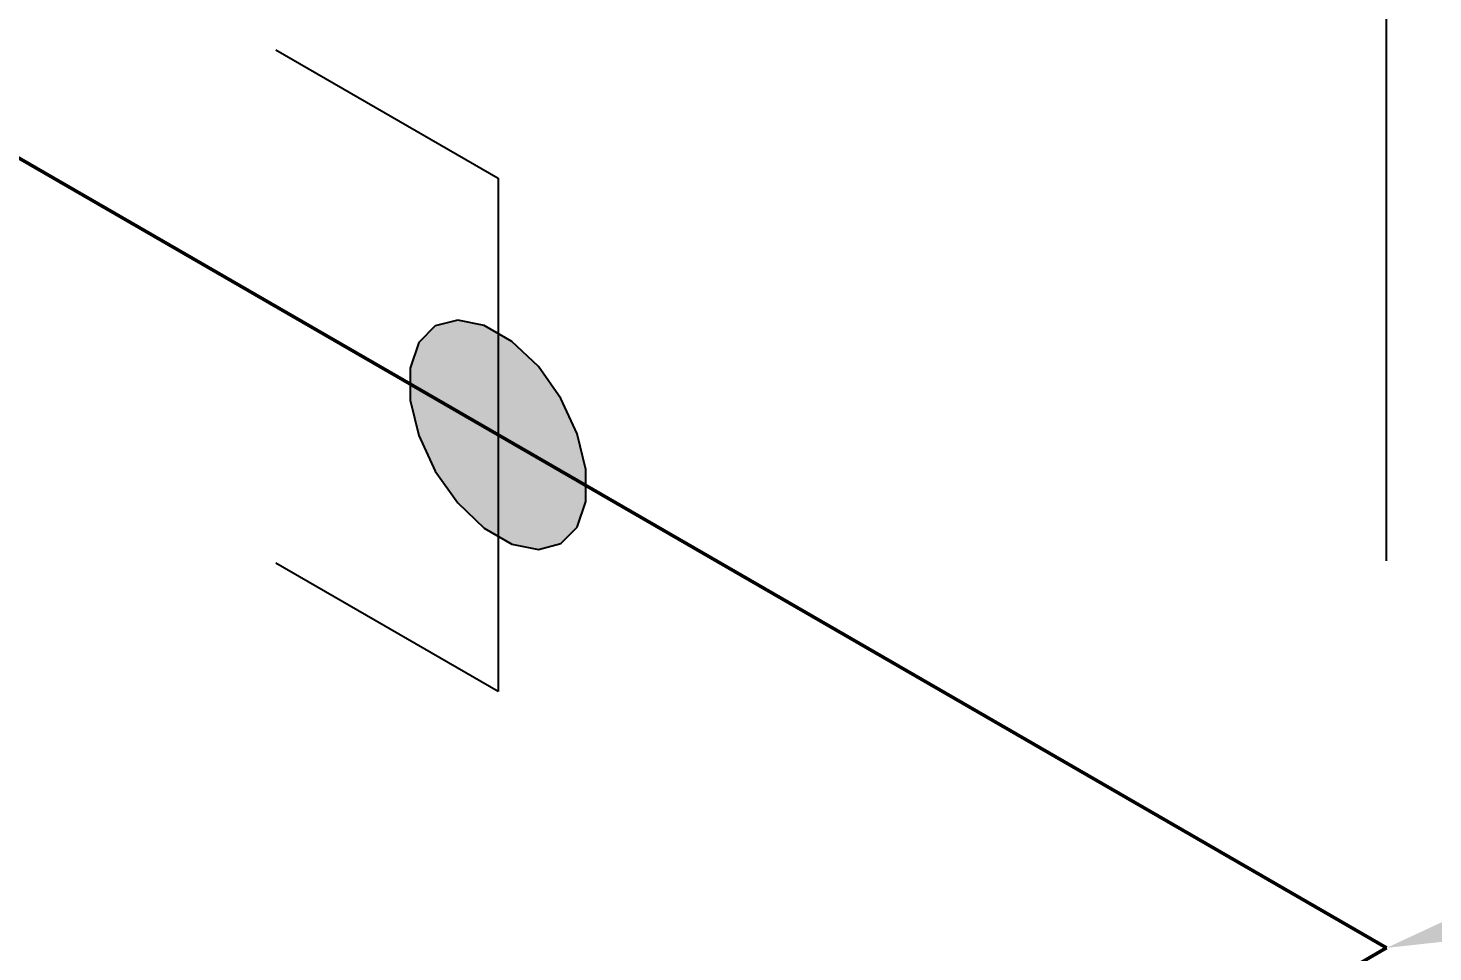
# Model space of a CAD drawing. Header units: millimetres. Extents: x 0 to 594, y 0 to 420.
# Drawn here: x 247.27 to 255.66, y 322.74 to 328.25 of the extents above; entities that cross this region are included whole.
import ezdxf
from ezdxf import colors
from ezdxf.entities.mleader import LeaderData, LeaderLine
from ezdxf.math import Vec2, Vec3

# ---------------------------------------------------------------- set-up
doc = ezdxf.new("R2010")
doc.units = ezdxf.units.MM
doc.header["$LTSCALE"] = 0.25
for name, color, linetype in [('용접', 1, 'Continuous'), ('주석', 7, 'Continuous'), ('치수', 1, 'Continuous')]:
    doc.layers.add(name, color=color, linetype=linetype)
doc.layers.add('파이프 작은 보어', color=30, linetype='Continuous', lineweight=50)
doc.styles.add('AdskIsoMetric', font='arial.ttf', dxfattribs={"width": 0.8, "height": 2.5})
doc.styles.add('AdskIsoMetric-30', font='arial.ttf', dxfattribs={"width": 0.8, "height": 2.5})
doc.styles.add('AdskIsoMetric30', font='arial.ttf', dxfattribs={"width": 0.8, "oblique": 30, "height": 2.5})
doc.styles.get("Standard").update_dxf_attribs({"font": 'arial.ttf'})
doc.dimstyles.new('AdskIsoMetric', dxfattribs={"dimtxt": 2.5, "dimasz": 2.5, "dimexe": 1, "dimexo": 2, "dimgap": 0.8, "dimtad": 1, "dimdec": 0, "dimrnd": 1, "dimzin": 0, "dimdsep": 46, "dimtxsty": 'AdskIsoMetric', "dimcen": 0, "dimclrt": 7, "dimadec": 0, "dimazin": 0, "dimtfac": 1, "dimtdec": 0, "dimtmove": 1, "dimatfit": 3, "dimfxl": 0, "dimfrac": 2, "dimtolj": 1, "dimtzin": 0, "dimarcsym": 0})

# ---------------------------------------------------------------- blocks, each defined once
blk = doc.blocks.new('*D75')
at = {"layer": 'Defpoints', "color": 0}
for p in [(255.3813, 322.7616), (227.318, 321.5593), (227.318, 306.5593)]:
    blk.add_point(p, dxfattribs=at)
at = {"layer": '치수', "color": 0, "lineweight": -2}
for p, q in [((255.3813, 325.071), (255.3813, 338.9163)), ((253.2162, 336.5116), (229.4831, 322.8093)), ((227.318, 308.8687), (227.318, 322.714))]:
    blk.add_line(p, q, dxfattribs=at)
at = {"layer": '치수', "color": 0}
for points in [[(253.0079, 336.8725), (253.4245, 336.1508), (255.3813, 337.7616)], [(229.2748, 323.1702), (229.6914, 322.4485), (227.318, 321.5593)]]:
    blk.add_solid(points, dxfattribs=at)
at = {"layer": '치수', "color": 7, "insert": (243.5494, 333.5484), "char_height": 2.5, "attachment_point": 5, "rotation": 30, "style": 'AdskIsoMetric30'}
blk.add_mtext('\\A1;784', dxfattribs=at)
blk = doc.blocks.new('*D76')
at = {"layer": 'Defpoints', "color": 0}
for p in [(255.3813, 337.7616), (233.5171, 335.3849), (255.3813, 322.7616)]:
    blk.add_point(p, dxfattribs=at)
at = {"layer": '치수', "color": 0, "lineweight": -2}
for p, q in [((235.6822, 349.1349), (253.2162, 339.0116)), ((255.3813, 325.071), (255.3813, 338.9163))]:
    blk.add_line(p, q, dxfattribs=at)
at = {"layer": '치수', "color": 0}
for points in [[(235.8905, 349.4958), (235.4738, 348.7741), (233.5171, 350.3849)], [(253.4245, 339.3725), (253.0079, 338.6508), (255.3813, 337.7616)]]:
    blk.add_solid(points, dxfattribs=at)
at = {"layer": '치수', "color": 7, "insert": (244.6692, 346.5573), "char_height": 2.5, "attachment_point": 5, "rotation": 330, "style": 'AdskIsoMetric-30'}
blk.add_mtext('\\A1;574', dxfattribs=at)
blk = doc.blocks.new('엘보우-18-Iso2DSkew90')
at = {"color": 0, "linetype": 'ByBlock', "lineweight": -2, "extrusion": (-3.57865e-09, -0.816497, -0.57735)}
for p, q in [((-5.3033, 3.0619), (-0.0001, 0)), ((-0.0001, 0), (-5.3033, -3.0619)), ((-0.0001, 0), (-0.0001, 0))]:
    blk.add_line(p, q, dxfattribs=at)
blk = doc.blocks.new('SocketWeld-2-IsoRight')
blk.add_hatch(color=256).paths.add_polyline_path([(0.00553, -0.04352), (0.00575, -0.04356), (0.00596, -0.0436), (0.00617, -0.04365), (0.00639, -0.04369), (0.0066, -0.04373), (0.00682, -0.04378), (0.00703, -0.04382), (0.00725, -0.04386), (0.00746, -0.04391), (0.00768, -0.04395), (0.00789, -0.04399), (0.00811, -0.04404), (0.00832, -0.04408), (0.00854, -0.04412), (0.00875, -0.04417), (0.00897, -0.04421), (0.00918, -0.04425), (0.0094, -0.0443), (0.00961, -0.04434), (0.00982, -0.04438), (0.01004, -0.04443), (0.01025, -0.04447), (0.01047, -0.04451), (0.01068, -0.04456), (0.0109, -0.0446), (0.01111, -0.04464), (0.01133, -0.04469), (0.01154, -0.04473), (0.01176, -0.04477), (0.01197, -0.04482), (0.01219, -0.04486), (0.0124, -0.0449), (0.01262, -0.04495), (0.01283, -0.04499), (0.01305, -0.04503), (0.01326, -0.04508), (0.01347, -0.04512), (0.01369, -0.04516), (0.0139, -0.04521), (0.01412, -0.04525), (0.01433, -0.04529), (0.01455, -0.04534), (0.01476, -0.04538), (0.01498, -0.04543), (0.01519, -0.04547), (0.01541, -0.04551), (0.01562, -0.04556), (0.01584, -0.0456), (0.01605, -0.04564), (0.01605, -0.04564), (0.01623, -0.04559), (0.01642, -0.04555), (0.0166, -0.0455), (0.01678, -0.04545), (0.01696, -0.0454), (0.01715, -0.04536), (0.01733, -0.04531), (0.01751, -0.04526), (0.01769, -0.04521), (0.01788, -0.04516), (0.01806, -0.04512), (0.01824, -0.04507), (0.01843, -0.04502), (0.01861, -0.04497), (0.01879, -0.04493), (0.01897, -0.04488), (0.01916, -0.04483), (0.01934, -0.04478), (0.01952, -0.04473), (0.0197, -0.04469), (0.01989, -0.04464), (0.02007, -0.04459), (0.02025, -0.04454), (0.02043, -0.0445), (0.02062, -0.04445), (0.0208, -0.0444), (0.02098, -0.04435), (0.02116, -0.0443), (0.02135, -0.04426), (0.02153, -0.04421), (0.02171, -0.04416), (0.0219, -0.04411), (0.02208, -0.04407), (0.02226, -0.04402), (0.02244, -0.04397), (0.02263, -0.04392), (0.02281, -0.04387), (0.02299, -0.04383), (0.02317, -0.04378), (0.02336, -0.04373), (0.02354, -0.04368), (0.02372, -0.04364), (0.0239, -0.04359), (0.02409, -0.04354), (0.02427, -0.04349), (0.02445, -0.04344), (0.02463, -0.0434), (0.02482, -0.04335), (0.025, -0.0433), (0.025, -0.0433), (0.02513, -0.04317), (0.02527, -0.04303), (0.0254, -0.0429), (0.02553, -0.04276), (0.02566, -0.04263), (0.0258, -0.0425), (0.02593, -0.04236), (0.02606, -0.04223), (0.02619, -0.04209), (0.02633, -0.04196), (0.02646, -0.04182), (0.02659, -0.04169), (0.02672, -0.04156), (0.02686, -0.04142), (0.02699, -0.04129), (0.02712, -0.04115), (0.02726, -0.04102), (0.02739, -0.04088), (0.02752, -0.04075), (0.02765, -0.04062), (0.02779, -0.04048), (0.02792, -0.04035), (0.02805, -0.04021), (0.02818, -0.04008), (0.02832, -0.03994), (0.02845, -0.03981), (0.02858, -0.03968), (0.02872, -0.03954), (0.02885, -0.03941), (0.02898, -0.03927), (0.02911, -0.03914), (0.02925, -0.039), (0.02938, -0.03887), (0.02951, -0.03874), (0.02964, -0.0386), (0.02978, -0.03847), (0.02991, -0.03833), (0.03004, -0.0382), (0.03017, -0.03806), (0.03031, -0.03793), (0.03044, -0.0378), (0.03057, -0.03766), (0.03071, -0.03753), (0.03084, -0.03739), (0.03097, -0.03726), (0.0311, -0.03712), (0.03124, -0.03699), (0.03137, -0.03686), (0.0315, -0.03672), (0.0315, -0.03672), (0.03157, -0.03651), (0.03164, -0.03631), (0.03171, -0.0361), (0.03178, -0.03589), (0.03185, -0.03568), (0.03192, -0.03548), (0.03199, -0.03527), (0.03206, -0.03506), (0.03213, -0.03485), (0.0322, -0.03465), (0.03227, -0.03444), (0.03234, -0.03423), (0.03241, -0.03402), (0.03248, -0.03381), (0.03255, -0.03361), (0.03262, -0.0334), (0.03269, -0.03319), (0.03276, -0.03298), (0.03283, -0.03278), (0.0329, -0.03257), (0.03297, -0.03236), (0.03304, -0.03215), (0.03311, -0.03195), (0.03318, -0.03174), (0.03325, -0.03153), (0.03332, -0.03132), (0.03339, -0.03112), (0.03346, -0.03091), (0.03352, -0.0307), (0.03359, -0.03049), (0.03366, -0.03028), (0.03373, -0.03008), (0.0338, -0.02987), (0.03387, -0.02966), (0.03394, -0.02945), (0.03401, -0.02925), (0.03408, -0.02904), (0.03415, -0.02883), (0.03422, -0.02862), (0.03429, -0.02842), (0.03436, -0.02821), (0.03443, -0.028), (0.0345, -0.02779), (0.03457, -0.02759), (0.03464, -0.02738), (0.03471, -0.02717), (0.03478, -0.02696), (0.03485, -0.02676), (0.03492, -0.02655), (0.03492, -0.02655), (0.03492, -0.02629), (0.03492, -0.02603), (0.03492, -0.02577), (0.03492, -0.0255), (0.03492, -0.02524), (0.03492, -0.02498), (0.03492, -0.02472), (0.03492, -0.02446), (0.03492, -0.0242), (0.03492, -0.02394), (0.03492, -0.02368), (0.03492, -0.02342), (0.03492, -0.02316), (0.03492, -0.0229), (0.03492, -0.02264), (0.03492, -0.02238), (0.03492, -0.02212), (0.03492, -0.02186), (0.03492, -0.02159), (0.03492, -0.02133), (0.03492, -0.02107), (0.03492, -0.02081), (0.03492, -0.02055), (0.03492, -0.02029), (0.03492, -0.02003), (0.03492, -0.01977), (0.03492, -0.01951), (0.03492, -0.01925), (0.03492, -0.01899), (0.03492, -0.01873), (0.03492, -0.01847), (0.03492, -0.01821), (0.03492, -0.01795), (0.03492, -0.01768), (0.03492, -0.01742), (0.03492, -0.01716), (0.03492, -0.0169), (0.03492, -0.01664), (0.03492, -0.01638), (0.03492, -0.01612), (0.03492, -0.01586), (0.03492, -0.0156), (0.03492, -0.01534), (0.03492, -0.01508), (0.03492, -0.01482), (0.03492, -0.01456), (0.03492, -0.0143), (0.03492, -0.01404), (0.03492, -0.01377), (0.03492, -0.01377), (0.03485, -0.01349), (0.03478, -0.0132), (0.03471, -0.01291), (0.03464, -0.01262), (0.03457, -0.01233), (0.0345, -0.01205), (0.03443, -0.01176), (0.03436, -0.01147), (0.03429, -0.01118), (0.03422, -0.01089), (0.03415, -0.0106), (0.03408, -0.01032), (0.03401, -0.01003), (0.03394, -0.00974), (0.03387, -0.00945), (0.0338, -0.00916), (0.03373, -0.00888), (0.03366, -0.00859), (0.03359, -0.0083), (0.03352, -0.00801), (0.03346, -0.00772), (0.03339, -0.00743), (0.03332, -0.00715), (0.03325, -0.00686), (0.03318, -0.00657), (0.03311, -0.00628), (0.03304, -0.00599), (0.03297, -0.00571), (0.0329, -0.00542), (0.03283, -0.00513), (0.03276, -0.00484), (0.03269, -0.00455), (0.03262, -0.00426), (0.03255, -0.00398), (0.03248, -0.00369), (0.03241, -0.0034), (0.03234, -0.00311), (0.03227, -0.00282), (0.0322, -0.00254), (0.03213, -0.00225), (0.03206, -0.00196), (0.03199, -0.00167), (0.03192, -0.00138), (0.03185, -0.00109), (0.03178, -0.00081), (0.03171, -0.00052), (0.03164, -0.00023), (0.03157, 0.00006), (0.0315, 0.00035), (0.0315, 0.00035), (0.03137, 0.00063), (0.03124, 0.00092), (0.0311, 0.00121), (0.03097, 0.0015), (0.03084, 0.00178), (0.03071, 0.00207), (0.03057, 0.00236), (0.03044, 0.00265), (0.03031, 0.00293), (0.03017, 0.00322), (0.03004, 0.00351), (0.02991, 0.0038), (0.02978, 0.00408), (0.02964, 0.00437), (0.02951, 0.00466), (0.02938, 0.00495), (0.02925, 0.00523), (0.02911, 0.00552), (0.02898, 0.00581), (0.02885, 0.0061), (0.02872, 0.00638), (0.02858, 0.00667), (0.02845, 0.00696), (0.02832, 0.00725), (0.02818, 0.00753), (0.02805, 0.00782), (0.02792, 0.00811), (0.02779, 0.0084), (0.02765, 0.00868), (0.02752, 0.00897), (0.02739, 0.00926), (0.02726, 0.00955), (0.02712, 0.00983), (0.02699, 0.01012), (0.02686, 0.01041), (0.02672, 0.0107), (0.02659, 0.01098), (0.02646, 0.01127), (0.02633, 0.01156), (0.02619, 0.01185), (0.02606, 0.01213), (0.02593, 0.01242), (0.0258, 0.01271), (0.02566, 0.013), (0.02553, 0.01328), (0.0254, 0.01357), (0.02527, 0.01386), (0.02513, 0.01415), (0.025, 0.01443), (0.025, 0.01443), (0.02482, 0.01469), (0.02463, 0.01495), (0.02445, 0.01521), (0.02427, 0.01547), (0.02409, 0.01573), (0.0239, 0.01599), (0.02372, 0.01624), (0.02354, 0.0165), (0.02336, 0.01676), (0.02317, 0.01702), (0.02299, 0.01728), (0.02281, 0.01754), (0.02263, 0.0178), (0.02244, 0.01806), (0.02226, 0.01831), (0.02208, 0.01857), (0.0219, 0.01883), (0.02171, 0.01909), (0.02153, 0.01935), (0.02135, 0.01961), (0.02116, 0.01987), (0.02098, 0.02012), (0.0208, 0.02038), (0.02062, 0.02064), (0.02043, 0.0209), (0.02025, 0.02116), (0.02007, 0.02142), (0.01989, 0.02168), (0.0197, 0.02193), (0.01952, 0.02219), (0.01934, 0.02245), (0.01916, 0.02271), (0.01897, 0.02297), (0.01879, 0.02323), (0.01861, 0.02349), (0.01843, 0.02375), (0.01824, 0.024), (0.01806, 0.02426), (0.01788, 0.02452), (0.01769, 0.02478), (0.01751, 0.02504), (0.01733, 0.0253), (0.01715, 0.02556), (0.01696, 0.02581), (0.01678, 0.02607), (0.0166, 0.02633), (0.01642, 0.02659), (0.01623, 0.02685), (0.01605, 0.02711), (0.01605, 0.02711), (0.01584, 0.02731), (0.01562, 0.02752), (0.01541, 0.02772), (0.01519, 0.02793), (0.01498, 0.02813), (0.01476, 0.02834), (0.01455, 0.02854), (0.01433, 0.02874), (0.01412, 0.02895), (0.0139, 0.02915), (0.01369, 0.02936), (0.01347, 0.02956), (0.01326, 0.02977), (0.01305, 0.02997), (0.01283, 0.03018), (0.01262, 0.03038), (0.0124, 0.03058), (0.01219, 0.03079), (0.01197, 0.03099), (0.01176, 0.0312), (0.01154, 0.0314), (0.01133, 0.03161), (0.01111, 0.03181), (0.0109, 0.03202), (0.01068, 0.03222), (0.01047, 0.03243), (0.01025, 0.03263), (0.01004, 0.03283), (0.00982, 0.03304), (0.00961, 0.03324), (0.0094, 0.03345), (0.00918, 0.03365), (0.00897, 0.03386), (0.00875, 0.03406), (0.00854, 0.03427), (0.00832, 0.03447), (0.00811, 0.03467), (0.00789, 0.03488), (0.00768, 0.03508), (0.00746, 0.03529), (0.00725, 0.03549), (0.00703, 0.0357), (0.00682, 0.0359), (0.0066, 0.03611), (0.00639, 0.03631), (0.00617, 0.03652), (0.00596, 0.03672), (0.00575, 0.03692), (0.00553, 0.03713), (0.00553, 0.03713), (0.00531, 0.03726), (0.00508, 0.03739), (0.00485, 0.03752), (0.00463, 0.03765), (0.0044, 0.03778), (0.00418, 0.03791), (0.00395, 0.03804), (0.00372, 0.03817), (0.0035, 0.0383), (0.00327, 0.03843), (0.00305, 0.03856), (0.00282, 0.03869), (0.0026, 0.03882), (0.00237, 0.03895), (0.00214, 0.03908), (0.00192, 0.03921), (0.00169, 0.03934), (0.00147, 0.03948), (0.00124, 0.03961), (0.00102, 0.03974), (0.00079, 0.03987), (0.00056, 0.04), (0.00034, 0.04013), (0.00011, 0.04026), (-0.00011, 0.04039), (-0.00034, 0.04052), (-0.00056, 0.04065), (-0.00079, 0.04078), (-0.00102, 0.04091), (-0.00124, 0.04104), (-0.00147, 0.04117), (-0.00169, 0.0413), (-0.00192, 0.04143), (-0.00214, 0.04156), (-0.00237, 0.04169), (-0.0026, 0.04182), (-0.00282, 0.04195), (-0.00305, 0.04208), (-0.00327, 0.04221), (-0.0035, 0.04234), (-0.00372, 0.04247), (-0.00395, 0.0426), (-0.00418, 0.04273), (-0.0044, 0.04286), (-0.00463, 0.04299), (-0.00485, 0.04312), (-0.00508, 0.04325), (-0.00531, 0.04339), (-0.00553, 0.04352), (-0.00553, 0.04352), (-0.00575, 0.04356), (-0.00596, 0.0436), (-0.00617, 0.04365), (-0.00639, 0.04369), (-0.0066, 0.04373), (-0.00682, 0.04378), (-0.00703, 0.04382), (-0.00725, 0.04386), (-0.00746, 0.04391), (-0.00768, 0.04395), (-0.00789, 0.04399), (-0.00811, 0.04404), (-0.00832, 0.04408), (-0.00854, 0.04412), (-0.00875, 0.04417), (-0.00897, 0.04421), (-0.00918, 0.04425), (-0.0094, 0.0443), (-0.00961, 0.04434), (-0.00982, 0.04438), (-0.01004, 0.04443), (-0.01025, 0.04447), (-0.01047, 0.04451), (-0.01068, 0.04456), (-0.0109, 0.0446), (-0.01111, 0.04464), (-0.01133, 0.04469), (-0.01154, 0.04473), (-0.01176, 0.04477), (-0.01197, 0.04482), (-0.01219, 0.04486), (-0.0124, 0.0449), (-0.01262, 0.04495), (-0.01283, 0.04499), (-0.01305, 0.04503), (-0.01326, 0.04508), (-0.01347, 0.04512), (-0.01369, 0.04516), (-0.0139, 0.04521), (-0.01412, 0.04525), (-0.01433, 0.04529), (-0.01455, 0.04534), (-0.01476, 0.04538), (-0.01498, 0.04543), (-0.01519, 0.04547), (-0.01541, 0.04551), (-0.01562, 0.04556), (-0.01584, 0.0456), (-0.01605, 0.04564), (-0.01605, 0.04564), (-0.01623, 0.04559), (-0.01642, 0.04555), (-0.0166, 0.0455), (-0.01678, 0.04545), (-0.01696, 0.0454), (-0.01715, 0.04536), (-0.01733, 0.04531), (-0.01751, 0.04526), (-0.01769, 0.04521), (-0.01788, 0.04516), (-0.01806, 0.04512), (-0.01824, 0.04507), (-0.01843, 0.04502), (-0.01861, 0.04497), (-0.01879, 0.04493), (-0.01897, 0.04488), (-0.01916, 0.04483), (-0.01934, 0.04478), (-0.01952, 0.04473), (-0.0197, 0.04469), (-0.01989, 0.04464), (-0.02007, 0.04459), (-0.02025, 0.04454), (-0.02043, 0.0445), (-0.02062, 0.04445), (-0.0208, 0.0444), (-0.02098, 0.04435), (-0.02116, 0.0443), (-0.02135, 0.04426), (-0.02153, 0.04421), (-0.02171, 0.04416), (-0.0219, 0.04411), (-0.02208, 0.04407), (-0.02226, 0.04402), (-0.02244, 0.04397), (-0.02263, 0.04392), (-0.02281, 0.04387), (-0.02299, 0.04383), (-0.02317, 0.04378), (-0.02336, 0.04373), (-0.02354, 0.04368), (-0.02372, 0.04364), (-0.0239, 0.04359), (-0.02409, 0.04354), (-0.02427, 0.04349), (-0.02445, 0.04344), (-0.02463, 0.0434), (-0.02482, 0.04335), (-0.025, 0.0433), (-0.025, 0.0433), (-0.02513, 0.04317), (-0.02527, 0.04303), (-0.0254, 0.0429), (-0.02553, 0.04276), (-0.02566, 0.04263), (-0.0258, 0.0425), (-0.02593, 0.04236), (-0.02606, 0.04223), (-0.02619, 0.04209), (-0.02633, 0.04196), (-0.02646, 0.04182), (-0.02659, 0.04169), (-0.02672, 0.04156), (-0.02686, 0.04142), (-0.02699, 0.04129), (-0.02712, 0.04115), (-0.02726, 0.04102), (-0.02739, 0.04088), (-0.02752, 0.04075), (-0.02765, 0.04062), (-0.02779, 0.04048), (-0.02792, 0.04035), (-0.02805, 0.04021), (-0.02818, 0.04008), (-0.02832, 0.03994), (-0.02845, 0.03981), (-0.02858, 0.03968), (-0.02872, 0.03954), (-0.02885, 0.03941), (-0.02898, 0.03927), (-0.02911, 0.03914), (-0.02925, 0.039), (-0.02938, 0.03887), (-0.02951, 0.03874), (-0.02964, 0.0386), (-0.02978, 0.03847), (-0.02991, 0.03833), (-0.03004, 0.0382), (-0.03017, 0.03806), (-0.03031, 0.03793), (-0.03044, 0.0378), (-0.03057, 0.03766), (-0.03071, 0.03753), (-0.03084, 0.03739), (-0.03097, 0.03726), (-0.0311, 0.03712), (-0.03124, 0.03699), (-0.03137, 0.03686), (-0.0315, 0.03672), (-0.0315, 0.03672), (-0.03157, 0.03651), (-0.03164, 0.03631), (-0.03171, 0.0361), (-0.03178, 0.03589), (-0.03185, 0.03568), (-0.03192, 0.03548), (-0.03199, 0.03527), (-0.03206, 0.03506), (-0.03213, 0.03485), (-0.0322, 0.03465), (-0.03227, 0.03444), (-0.03234, 0.03423), (-0.03241, 0.03402), (-0.03248, 0.03381), (-0.03255, 0.03361), (-0.03262, 0.0334), (-0.03269, 0.03319), (-0.03276, 0.03298), (-0.03283, 0.03278), (-0.0329, 0.03257), (-0.03297, 0.03236), (-0.03304, 0.03215), (-0.03311, 0.03195), (-0.03318, 0.03174), (-0.03325, 0.03153), (-0.03332, 0.03132), (-0.03339, 0.03112), (-0.03346, 0.03091), (-0.03352, 0.0307), (-0.03359, 0.03049), (-0.03366, 0.03028), (-0.03373, 0.03008), (-0.0338, 0.02987), (-0.03387, 0.02966), (-0.03394, 0.02945), (-0.03401, 0.02925), (-0.03408, 0.02904), (-0.03415, 0.02883), (-0.03422, 0.02862), (-0.03429, 0.02842), (-0.03436, 0.02821), (-0.03443, 0.028), (-0.0345, 0.02779), (-0.03457, 0.02759), (-0.03464, 0.02738), (-0.03471, 0.02717), (-0.03478, 0.02696), (-0.03485, 0.02676), (-0.03492, 0.02655), (-0.03492, 0.02655), (-0.03492, 0.02629), (-0.03492, 0.02603), (-0.03492, 0.02577), (-0.03492, 0.0255), (-0.03492, 0.02524), (-0.03492, 0.02498), (-0.03492, 0.02472), (-0.03492, 0.02446), (-0.03492, 0.0242), (-0.03492, 0.02394), (-0.03492, 0.02368), (-0.03492, 0.02342), (-0.03492, 0.02316), (-0.03492, 0.0229), (-0.03492, 0.02264), (-0.03492, 0.02238), (-0.03492, 0.02212), (-0.03492, 0.02186), (-0.03492, 0.02159), (-0.03492, 0.02133), (-0.03492, 0.02107), (-0.03492, 0.02081), (-0.03492, 0.02055), (-0.03492, 0.02029), (-0.03492, 0.02003), (-0.03492, 0.01977), (-0.03492, 0.01951), (-0.03492, 0.01925), (-0.03492, 0.01899), (-0.03492, 0.01873), (-0.03492, 0.01847), (-0.03492, 0.01821), (-0.03492, 0.01795), (-0.03492, 0.01768), (-0.03492, 0.01742), (-0.03492, 0.01716), (-0.03492, 0.0169), (-0.03492, 0.01664), (-0.03492, 0.01638), (-0.03492, 0.01612), (-0.03492, 0.01586), (-0.03492, 0.0156), (-0.03492, 0.01534), (-0.03492, 0.01508), (-0.03492, 0.01482), (-0.03492, 0.01456), (-0.03492, 0.0143), (-0.03492, 0.01404), (-0.03492, 0.01377), (-0.03492, 0.01377), (-0.03485, 0.01349), (-0.03478, 0.0132), (-0.03471, 0.01291), (-0.03464, 0.01262), (-0.03457, 0.01233), (-0.0345, 0.01205), (-0.03443, 0.01176), (-0.03436, 0.01147), (-0.03429, 0.01118), (-0.03422, 0.01089), (-0.03415, 0.0106), (-0.03408, 0.01032), (-0.03401, 0.01003), (-0.03394, 0.00974), (-0.03387, 0.00945), (-0.0338, 0.00916), (-0.03373, 0.00888), (-0.03366, 0.00859), (-0.03359, 0.0083), (-0.03352, 0.00801), (-0.03346, 0.00772), (-0.03339, 0.00743), (-0.03332, 0.00715), (-0.03325, 0.00686), (-0.03318, 0.00657), (-0.03311, 0.00628), (-0.03304, 0.00599), (-0.03297, 0.00571), (-0.0329, 0.00542), (-0.03283, 0.00513), (-0.03276, 0.00484), (-0.03269, 0.00455), (-0.03262, 0.00426), (-0.03255, 0.00398), (-0.03248, 0.00369), (-0.03241, 0.0034), (-0.03234, 0.00311), (-0.03227, 0.00282), (-0.0322, 0.00254), (-0.03213, 0.00225), (-0.03206, 0.00196), (-0.03199, 0.00167), (-0.03192, 0.00138), (-0.03185, 0.00109), (-0.03178, 0.00081), (-0.03171, 0.00052), (-0.03164, 0.00023), (-0.03157, -0.00006), (-0.0315, -0.00035), (-0.0315, -0.00035), (-0.03137, -0.00063), (-0.03124, -0.00092), (-0.0311, -0.00121), (-0.03097, -0.0015), (-0.03084, -0.00178), (-0.03071, -0.00207), (-0.03057, -0.00236), (-0.03044, -0.00265), (-0.03031, -0.00293), (-0.03017, -0.00322), (-0.03004, -0.00351), (-0.02991, -0.0038), (-0.02978, -0.00408), (-0.02964, -0.00437), (-0.02951, -0.00466), (-0.02938, -0.00495), (-0.02925, -0.00523), (-0.02911, -0.00552), (-0.02898, -0.00581), (-0.02885, -0.0061), (-0.02872, -0.00638), (-0.02858, -0.00667), (-0.02845, -0.00696), (-0.02832, -0.00725), (-0.02818, -0.00753), (-0.02805, -0.00782), (-0.02792, -0.00811), (-0.02779, -0.0084), (-0.02765, -0.00868), (-0.02752, -0.00897), (-0.02739, -0.00926), (-0.02726, -0.00955), (-0.02712, -0.00983), (-0.02699, -0.01012), (-0.02686, -0.01041), (-0.02672, -0.0107), (-0.02659, -0.01098), (-0.02646, -0.01127), (-0.02633, -0.01156), (-0.02619, -0.01185), (-0.02606, -0.01213), (-0.02593, -0.01242), (-0.0258, -0.01271), (-0.02566, -0.013), (-0.02553, -0.01328), (-0.0254, -0.01357), (-0.02527, -0.01386), (-0.02513, -0.01415), (-0.025, -0.01443), (-0.025, -0.01443), (-0.02482, -0.01469), (-0.02463, -0.01495), (-0.02445, -0.01521), (-0.02427, -0.01547), (-0.02409, -0.01573), (-0.0239, -0.01599), (-0.02372, -0.01624), (-0.02354, -0.0165), (-0.02336, -0.01676), (-0.02317, -0.01702), (-0.02299, -0.01728), (-0.02281, -0.01754), (-0.02263, -0.0178), (-0.02244, -0.01806), (-0.02226, -0.01831), (-0.02208, -0.01857), (-0.0219, -0.01883), (-0.02171, -0.01909), (-0.02153, -0.01935), (-0.02135, -0.01961), (-0.02116, -0.01987), (-0.02098, -0.02012), (-0.0208, -0.02038), (-0.02062, -0.02064), (-0.02043, -0.0209), (-0.02025, -0.02116), (-0.02007, -0.02142), (-0.01989, -0.02168), (-0.0197, -0.02193), (-0.01952, -0.02219), (-0.01934, -0.02245), (-0.01916, -0.02271), (-0.01897, -0.02297), (-0.01879, -0.02323), (-0.01861, -0.02349), (-0.01843, -0.02375), (-0.01824, -0.024), (-0.01806, -0.02426), (-0.01788, -0.02452), (-0.01769, -0.02478), (-0.01751, -0.02504), (-0.01733, -0.0253), (-0.01715, -0.02556), (-0.01696, -0.02581), (-0.01678, -0.02607), (-0.0166, -0.02633), (-0.01642, -0.02659), (-0.01623, -0.02685), (-0.01605, -0.02711), (-0.01605, -0.02711), (-0.01584, -0.02731), (-0.01562, -0.02752), (-0.01541, -0.02772), (-0.01519, -0.02793), (-0.01498, -0.02813), (-0.01476, -0.02834), (-0.01455, -0.02854), (-0.01433, -0.02874), (-0.01412, -0.02895), (-0.0139, -0.02915), (-0.01369, -0.02936), (-0.01347, -0.02956), (-0.01326, -0.02977), (-0.01305, -0.02997), (-0.01283, -0.03018), (-0.01262, -0.03038), (-0.0124, -0.03058), (-0.01219, -0.03079), (-0.01197, -0.03099), (-0.01176, -0.0312), (-0.01154, -0.0314), (-0.01133, -0.03161), (-0.01111, -0.03181), (-0.0109, -0.03202), (-0.01068, -0.03222), (-0.01047, -0.03243), (-0.01025, -0.03263), (-0.01004, -0.03283), (-0.00982, -0.03304), (-0.00961, -0.03324), (-0.0094, -0.03345), (-0.00918, -0.03365), (-0.00897, -0.03386), (-0.00875, -0.03406), (-0.00854, -0.03427), (-0.00832, -0.03447), (-0.00811, -0.03467), (-0.00789, -0.03488), (-0.00768, -0.03508), (-0.00746, -0.03529), (-0.00725, -0.03549), (-0.00703, -0.0357), (-0.00682, -0.0359), (-0.0066, -0.03611), (-0.00639, -0.03631), (-0.00617, -0.03652), (-0.00596, -0.03672), (-0.00575, -0.03692), (-0.00553, -0.03713), (-0.00553, -0.03713), (-0.00531, -0.03726), (-0.00508, -0.03739), (-0.00485, -0.03752), (-0.00463, -0.03765), (-0.0044, -0.03778), (-0.00418, -0.03791), (-0.00395, -0.03804), (-0.00372, -0.03817), (-0.0035, -0.0383), (-0.00327, -0.03843), (-0.00305, -0.03856), (-0.00282, -0.03869), (-0.0026, -0.03882), (-0.00237, -0.03895), (-0.00214, -0.03908), (-0.00192, -0.03921), (-0.00169, -0.03934), (-0.00147, -0.03948), (-0.00124, -0.03961), (-0.00102, -0.03974), (-0.00079, -0.03987), (-0.00056, -0.04), (-0.00034, -0.04013), (-0.00011, -0.04026), (0.00011, -0.04039), (0.00034, -0.04052), (0.00056, -0.04065), (0.00079, -0.04078), (0.00102, -0.04091), (0.00124, -0.04104), (0.00147, -0.04117), (0.00169, -0.0413), (0.00192, -0.04143), (0.00214, -0.04156), (0.00237, -0.04169), (0.0026, -0.04182), (0.00282, -0.04195), (0.00305, -0.04208), (0.00327, -0.04221), (0.0035, -0.04234), (0.00372, -0.04247), (0.00395, -0.0426), (0.00418, -0.04273), (0.0044, -0.04286), (0.00463, -0.04299), (0.00485, -0.04312), (0.00508, -0.04325), (0.00531, -0.04339)], flags=0)
at = {"color": 0, "linetype": 'ByBlock', "lineweight": -2, "extrusion": (-0.707107, -0.408248, 0.57735)}
for p, q in [((-0.08839, 0.15309), (0, 0.10206)), ((0, 0.10206), (0, -0.10206)), ((-0.01605, 0.04564), (-0.025, 0.0433)), ((-0.00553, 0.04352), (-0.01605, 0.04564)), ((-0.025, 0.0433), (-0.0315, 0.03672)), ((0.00553, 0.03713), (-0.00553, 0.04352)), ((-0.0315, 0.03672), (-0.03492, 0.02655)), ((0.01605, 0.02711), (0.00553, 0.03713)), ((-0.03492, 0.02655), (-0.03492, 0.01377)), ((0.025, 0.01443), (0.01605, 0.02711)), ((-0.03492, 0.01377), (-0.0315, -0.00035)), ((0.0315, 0.00035), (0.025, 0.01443)), ((0.03492, -0.01377), (0.0315, 0.00035)), ((-0.0315, -0.00035), (-0.025, -0.01443)), ((-0.025, -0.01443), (-0.01605, -0.02711)), ((0.03492, -0.02655), (0.03492, -0.01377)), ((-0.01605, -0.02711), (-0.00553, -0.03713)), ((0.0315, -0.03672), (0.03492, -0.02655)), ((-0.00553, -0.03713), (0.00553, -0.04352)), ((0.025, -0.0433), (0.0315, -0.03672)), ((0.00553, -0.04352), (0.01605, -0.04564)), ((0.01605, -0.04564), (0.025, -0.0433)), ((0, -0.10206), (-0.08839, -0.05103))]:
    blk.add_line(p, q, dxfattribs=at)

msp = doc.modelspace()

# ---------------------------------------------------------------- linework, layer by layer
at = {"layer": '파이프 작은 보어'}
msp.add_lwpolyline([(238.8204, 332.3231), (250.078, 325.8235)], dxfattribs=at)

# ---------------------------------------------------------------- block references
at = {"layer": '용접', "xscale": 15, "yscale": 15, "zscale": 15, "rotation": 359.9999999403472}
msp.add_blockref('SocketWeld-2-IsoRight', (250.078, 325.8235), dxfattribs=at)
at = {"layer": '파이프 작은 보어'}
msp.add_blockref('엘보우-18-Iso2DSkew90', (255.3813, 322.7616), dxfattribs=at)

# ---------------------------------------------------------------- dimensions: what is measured, and where the dimension line sits
at = {"layer": '치수'}
for base, p1, p2, angle, text, override, picture, middle in [((255.3813, 337.7616), (233.5171, 335.3849), (255.3813, 322.7616), 330, '574', {"dimtad": 0, "dimlfac": 22.724718, "dimtxsty": 'AdskIsoMetric-30', "dimse1": 1, "dimse2": 0, "dimsd1": 0, "dimsd2": 0, "dimtmove": 1}, '*D76', (244.6692, 346.5573)), ((227.318, 321.5593), (255.3813, 322.7616), (227.318, 306.5593), 210, '784', {"dimtad": 0, "dimlfac": 24.205775, "dimtxsty": 'AdskIsoMetric30', "dimse1": 0, "dimse2": 0, "dimsd1": 0, "dimsd2": 0, "dimtmove": 1}, '*D75', (243.5494, 333.5484))]:
    dim = msp.add_linear_dim(base=base, p1=p1, p2=p2, angle=angle, text=text, dimstyle='AdskIsoMetric', override=override, dxfattribs=at)
    dim.commit()
    dim.dimension.update_dxf_attribs({"geometry": picture, "text_midpoint": middle, "dimtype": 160})

# ---------------------------------------------------------------- leaders
at = {"layer": '주석'}
ml = msp.add_multileader_mtext('Standard', dxfattribs=at)
ml.set_content('')
ml.set_leader_properties()
ml.build(insert=Vec2(0, 0))
ml.multileader.update_dxf_attribs({"dogleg_length": 0, "arrow_head_size": 2.5})
ctx = ml.context
ctx.base_point, ctx.arrow_head_size, ctx.plane_origin = Vec3(264, 325.1628), 2.5, Vec3(0, 7.8901)
notes = []
notes.append((ctx, [(0, (1, 1, 0), (264, 325.1628), (-1, 0), 0, [(0, [(255.3813, 322.7616)], 0, [])])]))
ctx.mtext, ml.multileader.dxf.content_type = None, 0
for ctx, leaders in notes:
    for number, flags, end, landing, length, lines in leaders:
        leader = LeaderData()
        leader.index, (leader.has_last_leader_line, leader.has_dogleg_vector, leader.attachment_direction) = number, flags
        leader.last_leader_point, leader.dogleg_vector, leader.dogleg_length = Vec3(end), Vec3(landing), length
        for number, points, colour, breaks in lines:
            line = LeaderLine()
            line.index, line.vertices, line.color, line.breaks = number, Vec3.list(points), colors.encode_raw_color(colour), breaks
            leader.lines.append(line)
        ctx.leaders.append(leader)

doc.saveas('drawing.dxf')
